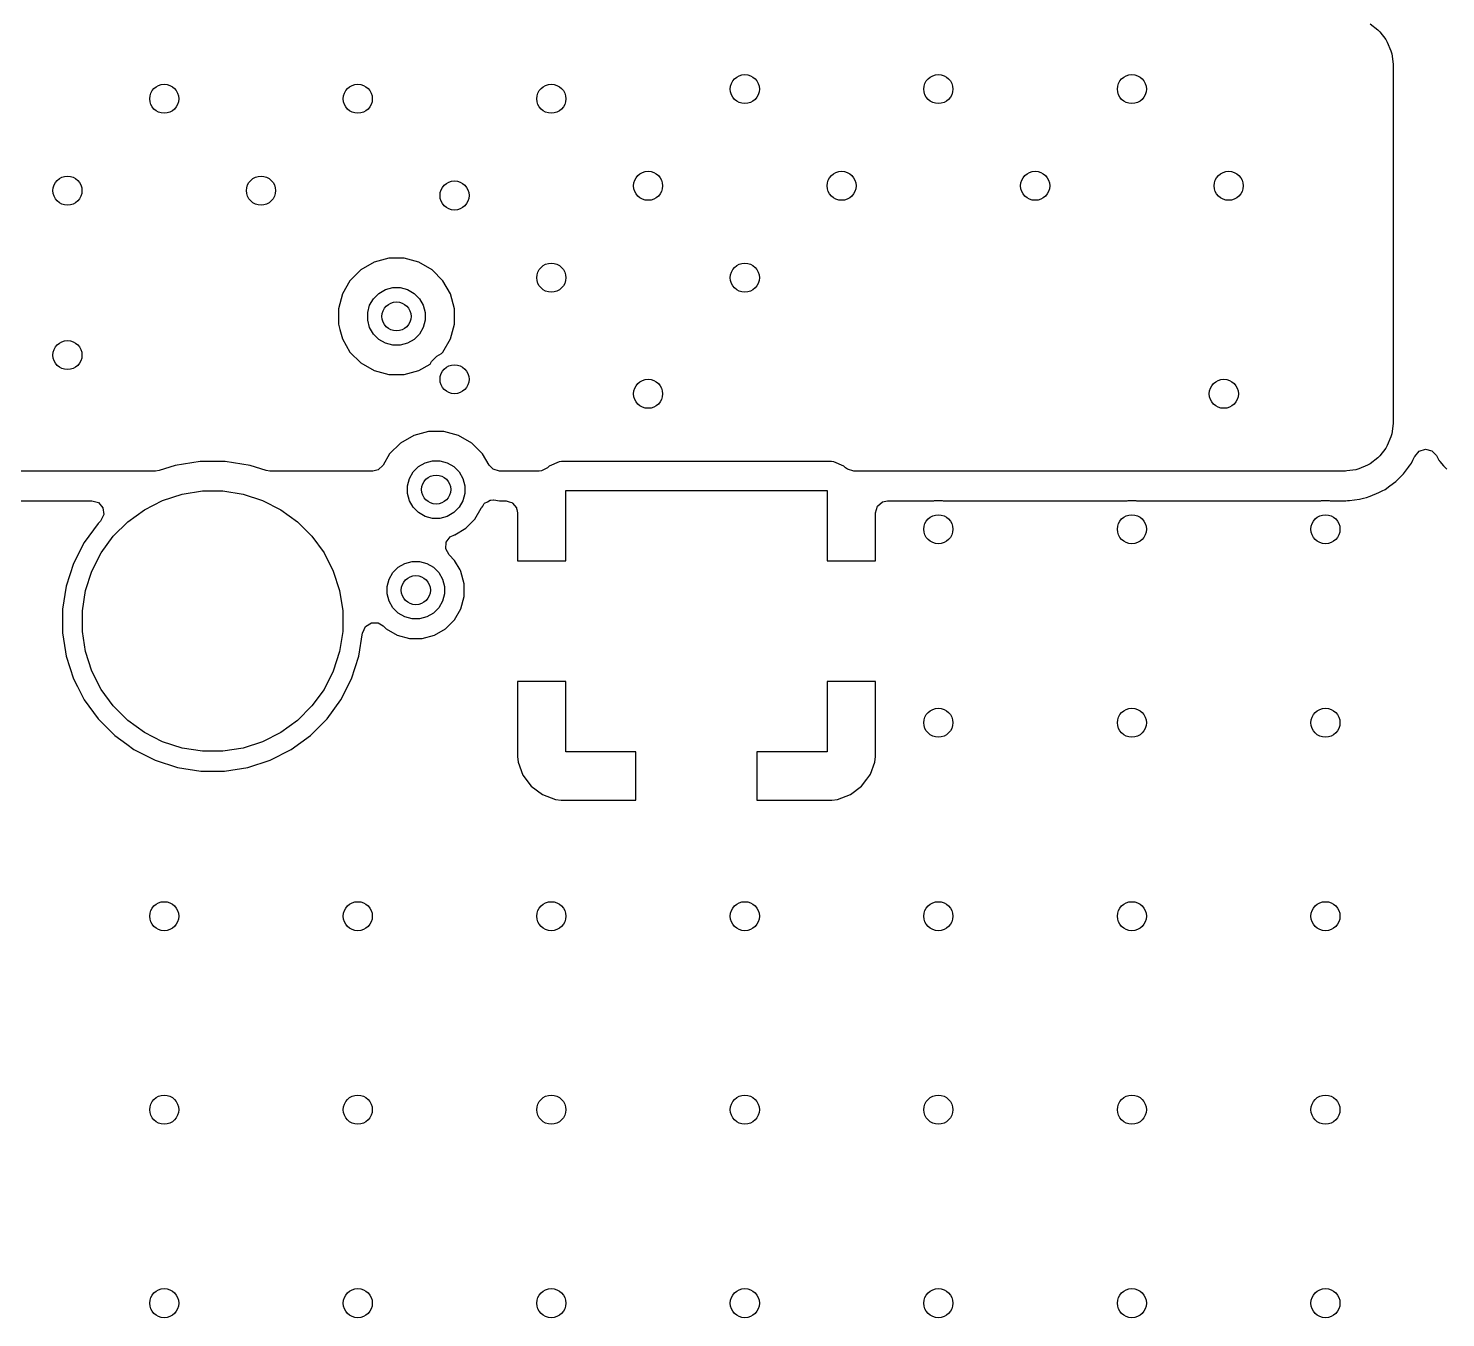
# Model space of a CAD drawing. Extents: x 2.65 to 6.49, y -4.64 to -1.62.
# Drawn here: x 3.724 to 4.301, y -3.825 to -3.3 of the extents above; entities that cross this region are included whole.
import ezdxf

# ---------------------------------------------------------------- set-up
doc = ezdxf.new("R2010")
doc.units = 0
doc.header["$MEASUREMENT"] = 0
doc.layers.add('BLACK', color=7, linetype='CONTINUOUS')

msp = doc.modelspace()

# ---------------------------------------------------------------- linework, layer by layer
at = {"layer": 'BLACK', "linetype": 'CONTINUOUS'}
for p, q in [((4.27019, -3.2983), (4.27325, -3.30065)), ((4.27325, -3.30065), (4.27415, -3.30155)), ((4.27415, -3.30155), (4.2765, -3.30461)), ((4.2765, -3.30461), (4.27714, -3.30571)), ((4.27714, -3.30571), (4.27861, -3.30927)), ((4.27861, -3.30927), (4.27894, -3.3105)), ((4.27894, -3.3105), (4.27949, -3.31464)), ((4.27949, -3.31464), (4.27953, -3.31528)), ((4.27953, -3.31528), (4.27953, -3.46031)), ((3.86489, -3.39529), (3.8595, -3.3984)), ((3.8709, -3.39368), (3.86489, -3.39529)), ((3.86489, -3.39529), (3.86489, -3.39529)), ((3.87713, -3.39368), (3.8709, -3.39368)), ((3.88314, -3.39529), (3.87713, -3.39368)), ((3.88853, -3.3984), (3.88314, -3.39529)), ((3.88314, -3.39529), (3.88314, -3.39529)), ((3.88314, -3.39529), (3.88314, -3.39529)), ((3.8595, -3.3984), (3.8551, -3.40281)), ((3.8595, -3.3984), (3.8595, -3.3984)), ((3.89293, -3.40281), (3.88853, -3.3984)), ((3.88853, -3.3984), (3.88853, -3.3984)), ((3.8551, -3.40281), (3.85199, -3.4082)), ((3.8551, -3.40281), (3.8551, -3.40281)), ((3.86683, -3.40795), (3.8695, -3.40641)), ((3.8695, -3.40641), (3.87247, -3.40561)), ((3.87247, -3.40561), (3.87556, -3.40561)), ((3.87556, -3.40561), (3.87854, -3.40641)), ((3.87854, -3.40641), (3.88121, -3.40795)), ((3.89605, -3.4082), (3.89293, -3.40281)), ((3.89293, -3.40281), (3.89293, -3.40281)), ((3.85199, -3.4082), (3.85037, -3.41421)), ((3.85199, -3.4082), (3.85199, -3.4082)), ((3.86231, -3.41578), (3.8631, -3.4128)), ((3.8631, -3.4128), (3.86465, -3.41013)), ((3.86465, -3.41013), (3.86683, -3.40795)), ((3.88121, -3.40795), (3.88339, -3.41013)), ((3.88339, -3.41013), (3.88493, -3.4128)), ((3.88493, -3.4128), (3.88573, -3.41578)), ((3.89766, -3.41421), (3.89605, -3.4082)), ((3.89605, -3.4082), (3.89605, -3.4082)), ((3.85037, -3.41421), (3.85037, -3.42044)), ((3.86231, -3.41886), (3.86231, -3.41578)), ((3.8631, -3.42184), (3.86231, -3.41886)), ((3.88573, -3.41886), (3.88493, -3.42184)), ((3.88573, -3.41578), (3.88573, -3.41886)), ((3.89766, -3.42044), (3.89766, -3.41421)), ((3.85037, -3.42044), (3.85097, -3.42264)), ((3.85097, -3.42264), (3.85199, -3.42645)), ((3.86465, -3.42451), (3.8631, -3.42184)), ((3.86683, -3.42669), (3.86465, -3.42451)), ((3.88339, -3.42451), (3.88121, -3.42669)), ((3.88493, -3.42184), (3.88339, -3.42451)), ((3.89605, -3.42645), (3.89766, -3.42044)), ((3.85199, -3.42645), (3.85199, -3.42645)), ((3.85199, -3.42645), (3.8551, -3.43184)), ((3.8695, -3.42823), (3.86683, -3.42669)), ((3.87247, -3.42903), (3.8695, -3.42823)), ((3.87556, -3.42903), (3.87247, -3.42903)), ((3.87854, -3.42823), (3.87556, -3.42903)), ((3.88121, -3.42669), (3.87854, -3.42823)), ((3.89293, -3.43184), (3.89605, -3.42645)), ((3.8551, -3.43184), (3.8551, -3.43184)), ((3.8551, -3.43184), (3.8551, -3.43184)), ((3.8551, -3.43184), (3.8595, -3.43624)), ((3.8595, -3.43624), (3.8595, -3.43624)), ((3.8595, -3.43624), (3.8595, -3.43624)), ((3.8595, -3.43624), (3.86489, -3.43935)), ((3.88314, -3.43935), (3.88769, -3.43673)), ((3.88769, -3.43673), (3.88827, -3.43572)), ((3.88827, -3.43572), (3.89045, -3.43354)), ((3.89045, -3.43354), (3.8923, -3.43247)), ((3.8923, -3.43247), (3.89293, -3.43184)), ((3.86489, -3.43935), (3.86489, -3.43935)), ((3.86489, -3.43935), (3.8709, -3.44096)), ((3.8709, -3.44096), (3.8709, -3.44096)), ((3.8709, -3.44096), (3.87713, -3.44096)), ((3.87713, -3.44096), (3.88314, -3.43935)), ((3.87713, -3.44096), (3.87713, -3.44096)), ((3.88705, -3.46415), (3.88103, -3.46576)), ((3.89327, -3.46415), (3.88705, -3.46415)), ((3.89928, -3.46576), (3.89327, -3.46415)), ((4.27894, -3.46509), (4.27861, -3.46632)), ((4.27949, -3.46095), (4.27894, -3.46509)), ((4.27953, -3.46031), (4.27949, -3.46095)), ((3.87564, -3.46888), (3.87124, -3.47328)), ((3.88103, -3.46576), (3.87564, -3.46888)), ((3.87564, -3.46888), (3.87564, -3.46888)), ((3.88103, -3.46576), (3.88103, -3.46576)), ((3.90467, -3.46888), (3.89928, -3.46576)), ((3.89928, -3.46576), (3.89928, -3.46576)), ((3.89928, -3.46576), (3.89928, -3.46576)), ((3.90908, -3.47328), (3.90467, -3.46888)), ((3.90467, -3.46888), (3.90467, -3.46888)), ((4.2765, -3.47098), (4.27415, -3.47404)), ((4.27714, -3.46988), (4.2765, -3.47098)), ((4.27861, -3.46632), (4.27714, -3.46988)), ((4.29004, -3.47218), (4.29265, -3.47132)), ((4.29265, -3.47132), (4.29531, -3.472)), ((3.7941, -3.47636), (3.784, -3.47796)), ((3.80433, -3.47636), (3.7941, -3.47636)), ((3.7941, -3.47636), (3.7941, -3.47636)), ((3.81443, -3.47796), (3.80433, -3.47636)), ((3.80433, -3.47636), (3.80433, -3.47636)), ((3.87124, -3.47328), (3.86859, -3.47787)), ((3.87124, -3.47328), (3.87124, -3.47328)), ((3.88297, -3.47842), (3.88564, -3.47688)), ((3.88564, -3.47688), (3.88862, -3.47609)), ((3.88862, -3.47609), (3.8917, -3.47609)), ((3.8917, -3.47609), (3.89468, -3.47688)), ((3.89468, -3.47688), (3.89735, -3.47842)), ((3.91173, -3.47787), (3.90908, -3.47328)), ((3.90908, -3.47328), (3.90908, -3.47328)), ((3.94016, -3.47647), (3.93611, -3.47826)), ((3.94115, -3.47636), (3.94016, -3.47647)), ((3.94016, -3.47647), (3.94016, -3.47647)), ((4.05098, -3.47636), (3.94115, -3.47636)), ((3.94115, -3.47636), (3.94115, -3.47636)), ((4.05197, -3.47647), (4.05098, -3.47636)), ((4.05601, -3.47826), (4.05197, -3.47647)), ((4.27325, -3.47494), (4.27019, -3.47729)), ((4.27415, -3.47404), (4.27325, -3.47494)), ((4.28613, -3.47817), (4.28692, -3.477)), ((4.28692, -3.477), (4.28755, -3.47589)), ((4.28755, -3.47589), (4.28825, -3.47448)), ((4.28825, -3.47448), (4.28831, -3.47433)), ((4.28831, -3.47433), (4.29004, -3.47218)), ((4.29531, -3.472), (4.29713, -3.47389)), ((4.29713, -3.47389), (4.29814, -3.47578)), ((4.29814, -3.47578), (4.29814, -3.47578)), ((4.29814, -3.47578), (4.29821, -3.47589)), ((4.29821, -3.47589), (4.29852, -3.47635)), ((4.29852, -3.47635), (4.30001, -3.47817)), ((3.77597, -3.48031), (3.62523, -3.48031)), ((3.77748, -3.48008), (3.77597, -3.48031)), ((3.784, -3.47796), (3.77748, -3.48008)), ((3.784, -3.47796), (3.784, -3.47796)), ((3.82095, -3.48008), (3.81443, -3.47796)), ((3.82246, -3.48031), (3.82095, -3.48008)), ((3.86436, -3.48031), (3.82246, -3.48031)), ((3.8666, -3.47977), (3.86436, -3.48031)), ((3.86859, -3.47787), (3.8666, -3.47977)), ((3.87925, -3.48328), (3.88079, -3.48061)), ((3.88079, -3.48061), (3.88297, -3.47842)), ((3.89735, -3.47842), (3.89953, -3.48061)), ((3.89953, -3.48061), (3.90107, -3.48328)), ((3.91332, -3.47954), (3.91173, -3.47787)), ((3.91596, -3.48031), (3.91332, -3.47954)), ((3.93203, -3.48031), (3.91596, -3.48031)), ((3.93307, -3.4802), (3.93203, -3.48031)), ((3.93549, -3.47889), (3.93307, -3.4802)), ((3.93611, -3.47826), (3.93549, -3.47889)), ((3.93611, -3.47826), (3.93611, -3.47826)), ((4.05664, -3.47889), (4.05601, -3.47826)), ((4.05745, -3.47954), (4.05664, -3.47889)), ((4.06009, -3.48031), (4.05745, -3.47954)), ((4.09091, -3.48031), (4.06009, -3.48031)), ((4.09121, -3.4803), (4.09091, -3.48031)), ((4.09138, -3.4803), (4.09121, -3.4803)), ((4.0976, -3.4803), (4.09138, -3.4803)), ((4.09777, -3.4803), (4.0976, -3.4803)), ((4.09807, -3.48031), (4.09777, -3.4803)), ((4.17004, -3.48031), (4.09807, -3.48031)), ((4.17012, -3.4803), (4.17004, -3.48031)), ((4.17634, -3.4803), (4.17012, -3.4803)), ((4.17641, -3.48031), (4.17634, -3.4803)), ((4.24839, -3.48031), (4.17641, -3.48031)), ((4.24869, -3.4803), (4.24839, -3.48031)), ((4.24886, -3.4803), (4.24869, -3.4803)), ((4.25508, -3.4803), (4.24886, -3.4803)), ((4.25525, -3.4803), (4.25508, -3.4803)), ((4.25555, -3.48031), (4.25525, -3.4803)), ((4.25952, -3.48031), (4.25555, -3.48031)), ((4.26016, -3.48027), (4.25952, -3.48031)), ((4.26061, -3.48021), (4.26016, -3.48027)), ((4.2643, -3.47973), (4.26061, -3.48021)), ((4.26553, -3.4794), (4.2643, -3.47973)), ((4.26909, -3.47792), (4.26553, -3.4794)), ((4.27019, -3.47729), (4.26909, -3.47792)), ((4.28176, -3.48345), (4.28266, -3.48254)), ((4.28266, -3.48254), (4.2837, -3.48136)), ((4.2837, -3.48136), (4.28574, -3.4787)), ((4.28574, -3.4787), (4.28604, -3.4783)), ((4.28604, -3.4783), (4.28613, -3.47817)), ((4.30001, -3.47817), (4.30136, -3.47952)), ((3.78681, -3.48966), (3.79504, -3.48835)), ((3.79504, -3.48835), (3.80338, -3.48835)), ((3.80338, -3.48835), (3.81162, -3.48966)), ((3.87845, -3.48625), (3.87925, -3.48328)), ((3.87845, -3.48934), (3.87845, -3.48625)), ((3.90107, -3.48328), (3.90187, -3.48625)), ((3.90187, -3.48625), (3.90187, -3.48934)), ((3.94291, -3.51673), (3.94291, -3.48819)), ((3.94291, -3.48819), (4.04921, -3.48819)), ((4.04921, -3.48819), (4.04921, -3.51673)), ((4.27369, -3.48904), (4.27511, -3.48834)), ((4.27511, -3.48834), (4.27621, -3.4877)), ((4.27621, -3.4877), (4.27752, -3.48683)), ((4.27752, -3.48683), (4.27767, -3.48671)), ((4.27767, -3.48671), (4.2782, -3.48631)), ((4.2782, -3.48631), (4.28057, -3.48448)), ((4.28057, -3.48448), (4.28176, -3.48345)), ((3.62523, -3.49234), (3.75009, -3.49234)), ((3.75009, -3.49234), (3.75273, -3.49312)), ((3.75273, -3.49312), (3.75454, -3.4952)), ((3.77144, -3.49602), (3.77887, -3.49223)), ((3.77887, -3.49223), (3.78681, -3.48966)), ((3.81162, -3.48966), (3.81955, -3.49223)), ((3.81955, -3.49223), (3.82698, -3.49602)), ((3.87925, -3.49232), (3.87845, -3.48934)), ((3.88079, -3.49499), (3.87925, -3.49232)), ((3.90107, -3.49232), (3.89953, -3.49499)), ((3.90187, -3.48934), (3.90107, -3.49232)), ((3.90912, -3.49454), (3.90971, -3.49344)), ((3.90971, -3.49344), (3.90983, -3.49337)), ((3.90983, -3.49337), (3.90989, -3.49326)), ((3.90989, -3.49326), (3.91102, -3.49272)), ((3.91102, -3.49272), (3.91212, -3.49211)), ((3.91212, -3.49211), (3.91228, -3.4921)), ((3.91228, -3.4921), (3.91237, -3.49206)), ((3.91237, -3.49206), (3.91351, -3.492)), ((3.91351, -3.492), (3.91369, -3.49202)), ((3.91369, -3.49202), (3.91596, -3.49234)), ((3.91596, -3.49234), (3.91851, -3.49234)), ((3.91851, -3.49234), (3.91868, -3.49235)), ((3.91868, -3.49235), (3.91982, -3.49277)), ((3.91982, -3.49277), (3.92099, -3.49312)), ((3.92099, -3.49312), (3.9211, -3.49325)), ((3.9211, -3.49325), (3.92126, -3.4933)), ((3.92126, -3.4933), (3.92199, -3.49428)), ((3.92199, -3.49428), (3.92279, -3.4952)), ((4.06967, -3.49459), (4.07175, -3.49278)), ((4.07175, -3.49278), (4.07378, -3.49234)), ((4.07378, -3.49234), (4.09091, -3.49234)), ((4.09091, -3.49234), (4.09136, -3.49233)), ((4.09091, -3.49234), (4.09091, -3.49234)), ((4.09136, -3.49233), (4.09143, -3.49233)), ((4.09143, -3.49233), (4.09159, -3.49232)), ((4.09159, -3.49232), (4.09259, -3.49232)), ((4.09259, -3.49232), (4.09295, -3.49223)), ((4.09295, -3.49223), (4.09603, -3.49223)), ((4.09603, -3.49223), (4.09639, -3.49232)), ((4.09639, -3.49232), (4.09739, -3.49232)), ((4.09739, -3.49232), (4.09755, -3.49233)), ((4.09755, -3.49233), (4.09761, -3.49233)), ((4.09761, -3.49233), (4.09807, -3.49234)), ((4.09807, -3.49234), (4.09807, -3.49234)), ((4.09807, -3.49234), (4.17004, -3.49234)), ((4.17004, -3.49234), (4.17018, -3.49233)), ((4.17018, -3.49233), (4.1705, -3.49232)), ((4.1705, -3.49232), (4.17133, -3.49232)), ((4.17133, -3.49232), (4.17169, -3.49223)), ((4.17169, -3.49223), (4.17477, -3.49223)), ((4.17477, -3.49223), (4.17513, -3.49232)), ((4.17513, -3.49232), (4.17595, -3.49232)), ((4.17595, -3.49232), (4.17627, -3.49233)), ((4.17627, -3.49233), (4.17641, -3.49234)), ((4.17641, -3.49234), (4.17641, -3.49234)), ((4.17641, -3.49234), (4.24839, -3.49234)), ((4.24839, -3.49234), (4.24884, -3.49233)), ((4.24839, -3.49234), (4.24839, -3.49234)), ((4.24884, -3.49233), (4.24891, -3.49233)), ((4.24891, -3.49233), (4.24907, -3.49232)), ((4.24907, -3.49232), (4.25007, -3.49232)), ((4.25007, -3.49232), (4.25043, -3.49223)), ((4.25043, -3.49223), (4.25351, -3.49223)), ((4.25351, -3.49223), (4.25387, -3.49232)), ((4.25387, -3.49232), (4.25487, -3.49232)), ((4.25487, -3.49232), (4.25503, -3.49233)), ((4.25503, -3.49233), (4.25509, -3.49233)), ((4.25509, -3.49233), (4.25555, -3.49234)), ((4.25555, -3.49234), (4.25555, -3.49234)), ((4.25555, -3.49234), (4.25952, -3.49234)), ((4.25952, -3.49234), (4.26031, -3.49232)), ((4.25952, -3.49234), (4.25952, -3.49234)), ((4.26031, -3.49232), (4.26095, -3.49227)), ((4.26095, -3.49227), (4.26151, -3.49222)), ((4.26095, -3.49227), (4.26095, -3.49227)), ((4.26095, -3.49227), (4.26095, -3.49227)), ((4.26151, -3.49222), (4.26173, -3.4922)), ((4.26173, -3.4922), (4.26587, -3.49165)), ((4.26587, -3.49165), (4.26741, -3.49135)), ((4.26741, -3.49135), (4.26864, -3.49102)), ((4.26864, -3.49102), (4.27013, -3.49051)), ((4.27013, -3.49051), (4.27369, -3.48904)), ((3.75493, -3.49792), (3.75378, -3.50042)), ((3.75454, -3.4952), (3.75493, -3.49792)), ((3.76469, -3.50092), (3.77144, -3.49602)), ((3.82698, -3.49602), (3.83373, -3.50092)), ((3.88297, -3.49717), (3.88079, -3.49499)), ((3.88564, -3.49871), (3.88297, -3.49717)), ((3.88862, -3.49951), (3.88564, -3.49871)), ((3.8917, -3.49951), (3.88862, -3.49951)), ((3.89468, -3.49871), (3.8917, -3.49951)), ((3.89735, -3.49717), (3.89468, -3.49871)), ((3.89953, -3.49499), (3.89735, -3.49717)), ((3.90226, -3.50356), (3.90593, -3.49989)), ((3.90593, -3.49989), (3.90852, -3.4954)), ((3.90852, -3.4954), (3.90864, -3.49511)), ((3.90852, -3.4954), (3.90852, -3.4954)), ((3.90864, -3.49511), (3.90875, -3.49515)), ((3.90875, -3.49515), (3.90912, -3.49454)), ((3.92279, -3.4952), (3.92283, -3.49539)), ((3.92283, -3.49539), (3.92291, -3.4955)), ((3.92291, -3.4955), (3.92295, -3.49593)), ((3.92295, -3.49593), (3.92323, -3.49722)), ((3.92323, -3.49722), (3.92323, -3.51673)), ((4.0689, -3.49722), (4.06967, -3.49459)), ((4.0689, -3.51673), (4.0689, -3.49722)), ((3.75265, -3.50157), (3.747, -3.50934)), ((3.75355, -3.50068), (3.75265, -3.50157)), ((3.75265, -3.50157), (3.75265, -3.50157)), ((3.75378, -3.50042), (3.75355, -3.50068)), ((3.7588, -3.50682), (3.76469, -3.50092)), ((3.83373, -3.50092), (3.83963, -3.50682)), ((3.89776, -3.50616), (3.90226, -3.50356)), ((3.747, -3.50934), (3.74264, -3.51791)), ((3.7539, -3.51357), (3.7588, -3.50682)), ((3.83963, -3.50682), (3.84453, -3.51357)), ((3.89407, -3.51196), (3.89427, -3.50922)), ((3.89427, -3.50922), (3.89592, -3.50701)), ((3.89592, -3.50701), (3.89758, -3.50621)), ((3.89758, -3.50621), (3.89776, -3.50616)), ((3.75011, -3.521), (3.7539, -3.51357)), ((3.84453, -3.51357), (3.84832, -3.521)), ((3.87737, -3.51783), (3.88035, -3.51703)), ((3.88035, -3.51703), (3.88343, -3.51703)), ((3.88343, -3.51703), (3.88641, -3.51783)), ((3.89539, -3.51437), (3.89407, -3.51196)), ((3.89766, -3.51664), (3.89539, -3.51437)), ((3.89988, -3.52049), (3.89766, -3.51664)), ((3.92323, -3.51673), (3.94291, -3.51673)), ((4.04921, -3.51673), (4.0689, -3.51673)), ((3.74264, -3.51791), (3.73967, -3.52704)), ((3.74753, -3.52893), (3.75011, -3.521)), ((3.84832, -3.521), (3.85089, -3.52893)), ((3.87098, -3.52422), (3.87252, -3.52155)), ((3.87252, -3.52155), (3.8747, -3.51937)), ((3.8747, -3.51937), (3.87737, -3.51783)), ((3.88641, -3.51783), (3.88908, -3.51937)), ((3.88908, -3.51937), (3.89126, -3.52155)), ((3.89126, -3.52155), (3.8928, -3.52422)), ((3.90015, -3.52096), (3.89988, -3.52049)), ((3.90025, -3.52113), (3.90015, -3.52096)), ((3.90159, -3.52615), (3.90025, -3.52113)), ((3.73967, -3.52704), (3.73817, -3.53653)), ((3.74623, -3.53717), (3.74753, -3.52893)), ((3.85089, -3.52893), (3.8522, -3.53717)), ((3.87018, -3.5272), (3.87098, -3.52422)), ((3.87018, -3.53028), (3.87018, -3.5272)), ((3.8928, -3.52422), (3.8936, -3.5272)), ((3.8936, -3.5272), (3.8936, -3.53028)), ((3.90159, -3.53133), (3.90159, -3.52615)), ((3.87098, -3.53326), (3.87018, -3.53028)), ((3.87252, -3.53593), (3.87098, -3.53326)), ((3.8928, -3.53326), (3.89126, -3.53593)), ((3.8936, -3.53028), (3.8928, -3.53326)), ((3.90025, -3.53635), (3.90159, -3.53133)), ((3.73817, -3.53653), (3.73817, -3.54614)), ((3.74623, -3.54551), (3.74623, -3.53717)), ((3.8522, -3.53717), (3.8522, -3.54551)), ((3.8747, -3.53811), (3.87252, -3.53593)), ((3.87737, -3.53965), (3.8747, -3.53811)), ((3.88035, -3.54045), (3.87737, -3.53965)), ((3.88343, -3.54045), (3.88035, -3.54045)), ((3.88641, -3.53965), (3.88343, -3.54045)), ((3.88908, -3.53811), (3.88641, -3.53965)), ((3.89126, -3.53593), (3.88908, -3.53811)), ((3.89766, -3.54084), (3.90025, -3.53635)), ((3.73817, -3.54614), (3.73938, -3.55379)), ((3.74753, -3.55375), (3.74623, -3.54551)), ((3.8522, -3.54551), (3.85089, -3.55375)), ((3.85875, -3.55563), (3.86026, -3.54614)), ((3.86026, -3.54614), (3.86028, -3.54596)), ((3.86026, -3.54614), (3.86026, -3.54614)), ((3.86028, -3.54596), (3.86146, -3.54348)), ((3.86146, -3.54348), (3.8638, -3.54202)), ((3.8638, -3.54202), (3.86655, -3.54206)), ((3.86655, -3.54206), (3.86856, -3.54328)), ((3.86856, -3.54328), (3.86979, -3.54451)), ((3.86979, -3.54451), (3.87428, -3.5471)), ((3.8895, -3.5471), (3.89399, -3.54451)), ((3.89399, -3.54451), (3.89766, -3.54084)), ((3.87428, -3.5471), (3.8793, -3.54844)), ((3.8793, -3.54844), (3.8793, -3.54844)), ((3.8793, -3.54844), (3.88448, -3.54844)), ((3.88448, -3.54844), (3.8895, -3.5471)), ((3.88448, -3.54844), (3.88448, -3.54844)), ((3.73938, -3.55379), (3.73967, -3.55563)), ((3.73967, -3.55563), (3.74264, -3.56477)), ((3.75011, -3.56168), (3.74753, -3.55375)), ((3.85089, -3.55375), (3.84832, -3.56168)), ((3.85578, -3.56477), (3.85875, -3.55563)), ((3.7539, -3.56911), (3.75011, -3.56168)), ((3.84832, -3.56168), (3.84453, -3.56911)), ((3.74264, -3.56477), (3.74427, -3.56797)), ((3.74427, -3.56797), (3.747, -3.57333)), ((3.7588, -3.57586), (3.7539, -3.56911)), ((3.84453, -3.56911), (3.83963, -3.57586)), ((3.85142, -3.57333), (3.85578, -3.56477)), ((3.92323, -3.56594), (3.92323, -3.59637)), ((3.94291, -3.56594), (3.92323, -3.56594)), ((3.94291, -3.59449), (3.94291, -3.56594)), ((4.0689, -3.56594), (4.04921, -3.56594)), ((4.04921, -3.56594), (4.04921, -3.59449)), ((4.0689, -3.59637), (4.0689, -3.56594)), ((3.747, -3.57333), (3.75265, -3.58111)), ((3.84577, -3.58111), (3.85142, -3.57333)), ((3.76469, -3.58175), (3.7588, -3.57586)), ((3.83963, -3.57586), (3.83373, -3.58175)), ((3.75265, -3.58111), (3.75265, -3.58111)), ((3.75265, -3.58111), (3.75945, -3.5879)), ((3.77144, -3.58666), (3.76469, -3.58175)), ((3.77887, -3.59044), (3.77144, -3.58666)), ((3.82698, -3.58666), (3.81955, -3.59044)), ((3.83373, -3.58175), (3.82698, -3.58666)), ((3.83898, -3.5879), (3.84577, -3.58111)), ((3.75945, -3.5879), (3.75945, -3.5879)), ((3.75945, -3.5879), (3.76427, -3.5914)), ((3.76427, -3.5914), (3.76722, -3.59355)), ((3.78681, -3.59302), (3.77887, -3.59044)), ((3.81955, -3.59044), (3.81162, -3.59302)), ((3.83121, -3.59355), (3.83898, -3.5879)), ((3.76722, -3.59355), (3.77578, -3.59791)), ((3.77578, -3.59791), (3.78492, -3.60088)), ((3.79504, -3.59432), (3.78681, -3.59302)), ((3.80338, -3.59432), (3.79504, -3.59432)), ((3.81162, -3.59302), (3.80338, -3.59432)), ((3.81351, -3.60088), (3.82265, -3.59791)), ((3.82265, -3.59791), (3.83121, -3.59355)), ((3.92323, -3.59637), (3.92348, -3.59872)), ((3.97146, -3.59449), (3.94291, -3.59449)), ((3.97146, -3.61417), (3.97146, -3.59449)), ((4.04921, -3.59449), (4.02067, -3.59449)), ((4.02067, -3.59449), (4.02067, -3.61417)), ((4.06865, -3.59872), (4.0689, -3.59637)), ((4.0689, -3.59637), (4.0689, -3.59637)), ((3.78492, -3.60088), (3.79441, -3.60238)), ((3.79441, -3.60238), (3.79441, -3.60238)), ((3.79441, -3.60238), (3.80402, -3.60238)), ((3.80402, -3.60238), (3.81351, -3.60088)), ((3.80402, -3.60238), (3.80402, -3.60238)), ((3.92348, -3.59872), (3.92348, -3.59872)), ((3.92348, -3.59872), (3.92546, -3.60402)), ((4.06667, -3.60402), (4.06681, -3.60365)), ((4.06681, -3.60365), (4.06865, -3.59872)), ((4.06865, -3.59872), (4.06865, -3.59872)), ((3.92546, -3.60402), (3.92546, -3.60402)), ((3.92546, -3.60402), (3.92885, -3.60855)), ((3.92885, -3.60855), (3.92885, -3.60855)), ((3.92885, -3.60855), (3.93338, -3.61194)), ((4.05874, -3.61194), (4.06328, -3.60855)), ((4.06328, -3.60855), (4.06543, -3.60567)), ((4.06328, -3.60855), (4.06328, -3.60855)), ((4.06543, -3.60567), (4.06667, -3.60402)), ((4.06667, -3.60402), (4.06667, -3.60402)), ((3.93338, -3.61194), (3.93338, -3.61194)), ((3.93338, -3.61194), (3.93869, -3.61392)), ((3.93869, -3.61392), (3.93869, -3.61392)), ((3.93869, -3.61392), (3.94103, -3.61417)), ((3.94103, -3.61417), (3.94103, -3.61417)), ((3.94103, -3.61417), (3.97146, -3.61417)), ((4.02067, -3.61417), (4.0511, -3.61417)), ((4.0511, -3.61417), (4.05344, -3.61392)), ((4.0511, -3.61417), (4.0511, -3.61417)), ((4.05344, -3.61392), (4.05874, -3.61194)), ((4.05344, -3.61392), (4.05344, -3.61392)), ((4.05874, -3.61194), (4.05874, -3.61194))]:
    msp.add_line(p, q, dxfattribs=at)
at = {"layer": 'BLACK'}
for centre in [(4.01575, -3.3248), (4.09449, -3.3248), (4.17323, -3.3248), (3.77953, -3.32874), (3.85827, -3.32874), (3.93701, -3.32874), (3.74016, -3.36614), (3.8189, -3.36614), (3.97638, -3.36417), (4.05512, -3.36417), (4.13386, -3.36417), (4.2126, -3.36417), (3.89764, -3.36811), (3.93701, -3.40157), (4.01575, -3.40157), (3.87402, -3.41732), (3.74016, -3.43307), (3.89764, -3.44291), (3.97638, -3.44882), (4.21063, -3.44882), (3.89016, -3.4878), (4.09449, -3.50394), (4.17323, -3.50394), (4.25197, -3.50394), (3.88189, -3.52874), (4.09449, -3.58268), (4.17323, -3.58268), (4.25197, -3.58268), (3.77953, -3.66142), (3.85827, -3.66142), (3.93701, -3.66142), (4.01575, -3.66142), (4.09449, -3.66142), (4.17323, -3.66142), (4.25197, -3.66142), (3.77953, -3.74016), (3.85827, -3.74016), (3.93701, -3.74016), (4.01575, -3.74016), (4.09449, -3.74016), (4.17323, -3.74016), (4.25197, -3.74016), (3.77953, -3.8189), (3.85827, -3.8189), (3.93701, -3.8189), (4.01575, -3.8189), (4.09449, -3.8189), (4.17323, -3.8189), (4.25197, -3.8189)]:
    msp.add_circle(centre, 0.00591, dxfattribs=at)

doc.saveas('drawing.dxf')
